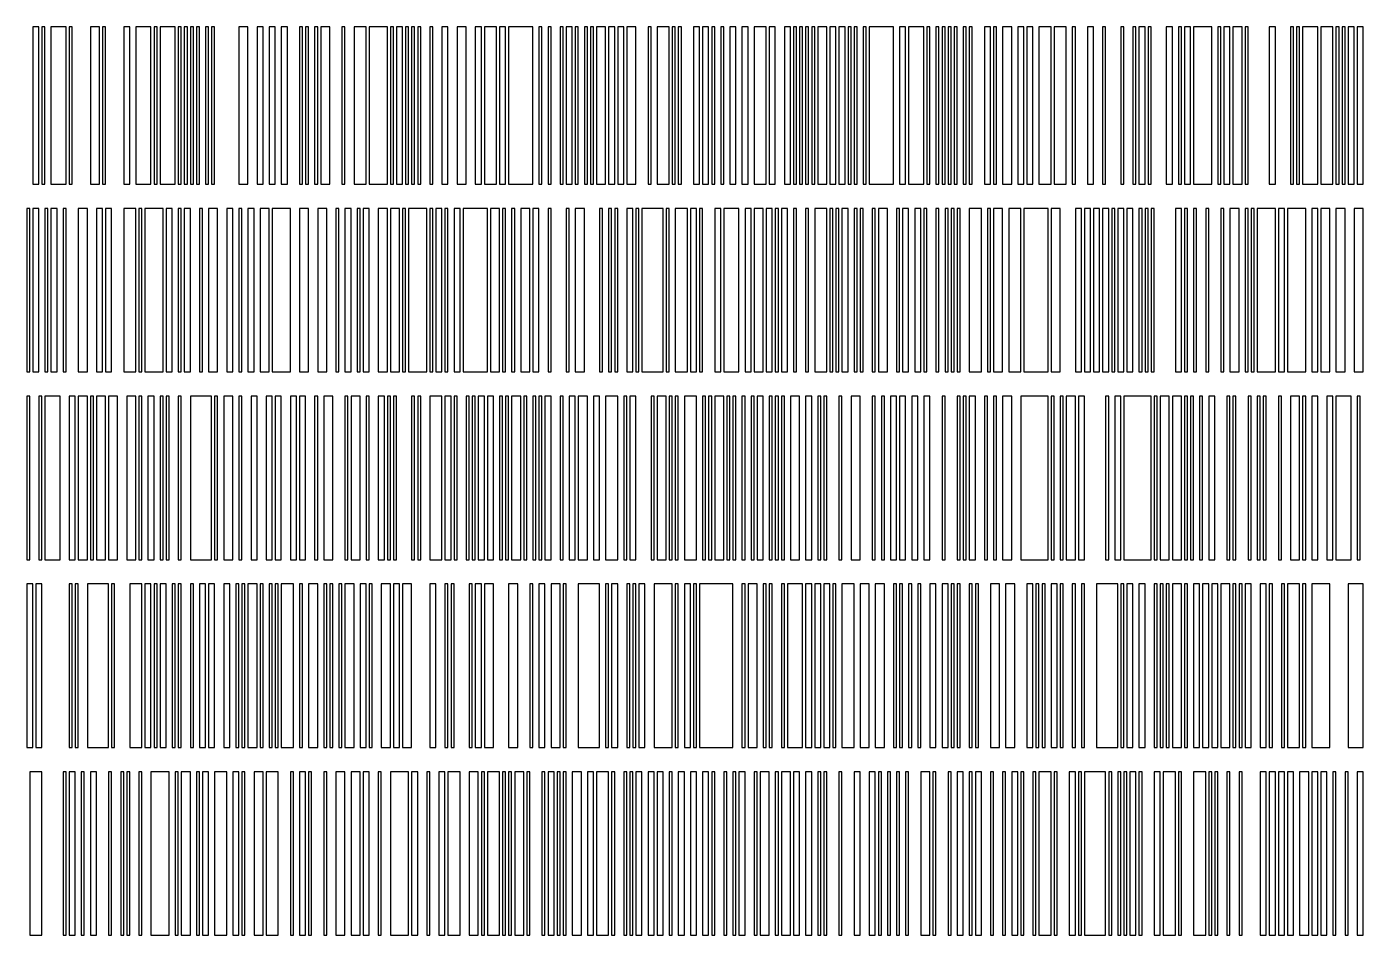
# Model space of a CAD drawing. Header units: metres. Extents: x -130 to 130, y -130 to 130.
# Drawn here: x 19.8 to 130, y 55.5 to 130.5 of the extents above; entities that cross this region are included whole.
import ezdxf

# ---------------------------------------------------------------- set-up
doc = ezdxf.new("R2010")
doc.units = ezdxf.units.M

msp = doc.modelspace()

# ---------------------------------------------------------------- linework, layer by layer
for points in [[(20.25, 117.5), (20.75, 117.5), (20.75, 130.5), (20.25, 130.5), (20.25, 117.5)], [(21, 117.5), (21.25, 117.5), (21.25, 130.5), (21, 130.5), (21, 117.5)], [(21.75, 117.5), (23, 117.5), (23, 130.5), (21.75, 130.5), (21.75, 117.5)], [(23.25, 117.5), (23.5, 117.5), (23.5, 130.5), (23.25, 130.5), (23.25, 117.5)], [(25, 117.5), (25.75, 117.5), (25.75, 130.5), (25, 130.5), (25, 117.5)], [(26, 117.5), (26.25, 117.5), (26.25, 130.5), (26, 130.5), (26, 117.5)], [(27.75, 117.5), (28.25, 117.5), (28.25, 130.5), (27.75, 130.5), (27.75, 117.5)], [(28.75, 117.5), (30, 117.5), (30, 130.5), (28.75, 130.5), (28.75, 117.5)], [(30.25, 117.5), (30.5, 117.5), (30.5, 130.5), (30.25, 130.5), (30.25, 117.5)], [(30.75, 117.5), (32, 117.5), (32, 130.5), (30.75, 130.5), (30.75, 117.5)], [(32.25, 117.5), (32.5, 117.5), (32.5, 130.5), (32.25, 130.5), (32.25, 117.5)], [(32.75, 117.5), (33, 117.5), (33, 130.5), (32.75, 130.5), (32.75, 117.5)], [(33.25, 117.5), (33.5, 117.5), (33.5, 130.5), (33.25, 130.5), (33.25, 117.5)], [(33.75, 117.5), (34, 117.5), (34, 130.5), (33.75, 130.5), (33.75, 117.5)], [(34.5, 117.5), (34.75, 117.5), (34.75, 130.5), (34.5, 130.5), (34.5, 117.5)], [(35, 117.5), (35.25, 117.5), (35.25, 130.5), (35, 130.5), (35, 117.5)], [(37.25, 117.5), (38, 117.5), (38, 130.5), (37.25, 130.5), (37.25, 117.5)], [(38.75, 117.5), (39.25, 117.5), (39.25, 130.5), (38.75, 130.5), (38.75, 117.5)], [(39.75, 117.5), (40.25, 117.5), (40.25, 130.5), (39.75, 130.5), (39.75, 117.5)], [(40.75, 117.5), (41.25, 117.5), (41.25, 130.5), (40.75, 130.5), (40.75, 117.5)], [(42.25, 117.5), (42.5, 117.5), (42.5, 130.5), (42.25, 130.5), (42.25, 117.5)], [(42.75, 117.5), (43, 117.5), (43, 130.5), (42.75, 130.5), (42.75, 117.5)], [(43.5, 117.5), (43.75, 117.5), (43.75, 130.5), (43.5, 130.5), (43.5, 117.5)], [(44, 117.5), (44.75, 117.5), (44.75, 130.5), (44, 130.5), (44, 117.5)], [(45.75, 117.5), (46, 117.5), (46, 130.5), (45.75, 130.5), (45.75, 117.5)], [(46.75, 117.5), (47.75, 117.5), (47.75, 130.5), (46.75, 130.5), (46.75, 117.5)], [(48, 117.5), (49.5, 117.5), (49.5, 130.5), (48, 130.5), (48, 117.5)], [(49.75, 117.5), (50, 117.5), (50, 130.5), (49.75, 130.5), (49.75, 117.5)], [(50.25, 117.5), (50.75, 117.5), (50.75, 130.5), (50.25, 130.5), (50.25, 117.5)], [(51, 117.5), (51.25, 117.5), (51.25, 130.5), (51, 130.5), (51, 117.5)], [(51.5, 117.5), (51.75, 117.5), (51.75, 130.5), (51.5, 130.5), (51.5, 117.5)], [(52, 117.5), (52.25, 117.5), (52.25, 130.5), (52, 130.5), (52, 117.5)], [(53, 117.5), (53.25, 117.5), (53.25, 130.5), (53, 130.5), (53, 117.5)], [(54, 117.5), (54.5, 117.5), (54.5, 130.5), (54, 130.5), (54, 117.5)], [(55.25, 117.5), (56, 117.5), (56, 130.5), (55.25, 130.5), (55.25, 117.5)], [(56.75, 117.5), (57.25, 117.5), (57.25, 130.5), (56.75, 130.5), (56.75, 117.5)], [(57.5, 117.5), (58.5, 117.5), (58.5, 130.5), (57.5, 130.5), (57.5, 117.5)], [(58.75, 117.5), (59.25, 117.5), (59.25, 130.5), (58.75, 130.5), (58.75, 117.5)], [(59.5, 117.5), (61.5, 117.5), (61.5, 130.5), (59.5, 130.5), (59.5, 117.5)], [(62, 117.5), (62.25, 117.5), (62.25, 130.5), (62, 130.5), (62, 117.5)], [(62.75, 117.5), (63, 117.5), (63, 130.5), (62.75, 130.5), (62.75, 117.5)], [(63.75, 117.5), (64, 117.5), (64, 130.5), (63.75, 130.5), (63.75, 117.5)], [(64.25, 117.5), (64.75, 117.5), (64.75, 130.5), (64.25, 130.5), (64.25, 117.5)], [(65, 117.5), (65.25, 117.5), (65.25, 130.5), (65, 130.5), (65, 117.5)], [(65.75, 117.5), (66, 117.5), (66, 130.5), (65.75, 130.5), (65.75, 117.5)], [(66.25, 117.5), (66.5, 117.5), (66.5, 130.5), (66.25, 130.5), (66.25, 117.5)], [(66.75, 117.5), (67.5, 117.5), (67.5, 130.5), (66.75, 130.5), (66.75, 117.5)], [(67.75, 117.5), (68.25, 117.5), (68.25, 130.5), (67.75, 130.5), (67.75, 117.5)], [(68.5, 117.5), (69, 117.5), (69, 130.5), (68.5, 130.5), (68.5, 117.5)], [(69.25, 117.5), (70, 117.5), (70, 130.5), (69.25, 130.5), (69.25, 117.5)], [(71, 117.5), (71.25, 117.5), (71.25, 130.5), (71, 130.5), (71, 117.5)], [(71.75, 117.5), (72.75, 117.5), (72.75, 130.5), (71.75, 130.5), (71.75, 117.5)], [(73, 117.5), (73.25, 117.5), (73.25, 130.5), (73, 130.5), (73, 117.5)], [(73.5, 117.5), (73.75, 117.5), (73.75, 130.5), (73.5, 130.5), (73.5, 117.5)], [(74.75, 117.5), (75.25, 117.5), (75.25, 130.5), (74.75, 130.5), (74.75, 117.5)], [(75.5, 117.5), (76, 117.5), (76, 130.5), (75.5, 130.5), (75.5, 117.5)], [(76.25, 117.5), (76.5, 117.5), (76.5, 130.5), (76.25, 130.5), (76.25, 117.5)], [(77, 117.5), (77.25, 117.5), (77.25, 130.5), (77, 130.5), (77, 117.5)], [(77.75, 117.5), (78.25, 117.5), (78.25, 130.5), (77.75, 130.5), (77.75, 117.5)], [(78.75, 117.5), (79.25, 117.5), (79.25, 130.5), (78.75, 130.5), (78.75, 117.5)], [(79.75, 117.5), (80.75, 117.5), (80.75, 130.5), (79.75, 130.5), (79.75, 117.5)], [(81, 117.5), (81.5, 117.5), (81.5, 130.5), (81, 130.5), (81, 117.5)], [(82.25, 117.5), (82.75, 117.5), (82.75, 130.5), (82.25, 130.5), (82.25, 117.5)], [(83, 117.5), (83.25, 117.5), (83.25, 130.5), (83, 130.5), (83, 117.5)], [(83.5, 117.5), (83.75, 117.5), (83.75, 130.5), (83.5, 130.5), (83.5, 117.5)], [(84, 117.5), (84.25, 117.5), (84.25, 130.5), (84, 130.5), (84, 117.5)], [(84.5, 117.5), (84.75, 117.5), (84.75, 130.5), (84.5, 130.5), (84.5, 117.5)], [(85, 117.5), (85.75, 117.5), (85.75, 130.5), (85, 130.5), (85, 117.5)], [(86, 117.5), (86.5, 117.5), (86.5, 130.5), (86, 130.5), (86, 117.5)], [(86.75, 117.5), (87.25, 117.5), (87.25, 130.5), (86.75, 130.5), (86.75, 117.5)], [(87.5, 117.5), (87.75, 117.5), (87.75, 130.5), (87.5, 130.5), (87.5, 117.5)], [(88, 117.5), (88.25, 117.5), (88.25, 130.5), (88, 130.5), (88, 117.5)], [(88.75, 117.5), (89, 117.5), (89, 130.5), (88.75, 130.5), (88.75, 117.5)], [(89.25, 117.5), (91.25, 117.5), (91.25, 130.5), (89.25, 130.5), (89.25, 117.5)], [(91.75, 117.5), (92.25, 117.5), (92.25, 130.5), (91.75, 130.5), (91.75, 117.5)], [(92.5, 117.5), (93.75, 117.5), (93.75, 130.5), (92.5, 130.5), (92.5, 117.5)], [(94, 117.5), (94.25, 117.5), (94.25, 130.5), (94, 130.5), (94, 117.5)], [(94.75, 117.5), (95, 117.5), (95, 130.5), (94.75, 130.5), (94.75, 117.5)], [(95.25, 117.5), (95.5, 117.5), (95.5, 130.5), (95.25, 130.5), (95.25, 117.5)], [(95.75, 117.5), (96, 117.5), (96, 130.5), (95.75, 130.5), (95.75, 117.5)], [(96.25, 117.5), (96.5, 117.5), (96.5, 130.5), (96.25, 130.5), (96.25, 117.5)], [(97, 117.5), (97.25, 117.5), (97.25, 130.5), (97, 130.5), (97, 117.5)], [(97.5, 117.5), (97.75, 117.5), (97.75, 130.5), (97.5, 130.5), (97.5, 117.5)], [(98.75, 117.5), (99.25, 117.5), (99.25, 130.5), (98.75, 130.5), (98.75, 117.5)], [(99.5, 117.5), (99.75, 117.5), (99.75, 130.5), (99.5, 130.5), (99.5, 117.5)], [(100.25, 117.5), (101, 117.5), (101, 130.5), (100.25, 130.5), (100.25, 117.5)], [(101.5, 117.5), (102, 117.5), (102, 130.5), (101.5, 130.5), (101.5, 117.5)], [(102.25, 117.5), (102.75, 117.5), (102.75, 130.5), (102.25, 130.5), (102.25, 117.5)], [(103.25, 117.5), (104.25, 117.5), (104.25, 130.5), (103.25, 130.5), (103.25, 117.5)], [(104.5, 117.5), (105.5, 117.5), (105.5, 130.5), (104.5, 130.5), (104.5, 117.5)], [(106, 117.5), (106.25, 117.5), (106.25, 130.5), (106, 130.5), (106, 117.5)], [(107.25, 117.5), (107.75, 117.5), (107.75, 130.5), (107.25, 130.5), (107.25, 117.5)], [(108.5, 117.5), (108.75, 117.5), (108.75, 130.5), (108.5, 130.5), (108.5, 117.5)], [(110, 117.5), (110.25, 117.5), (110.25, 130.5), (110, 130.5), (110, 117.5)], [(111, 117.5), (111.25, 117.5), (111.25, 130.5), (111, 130.5), (111, 117.5)], [(111.5, 117.5), (112, 117.5), (112, 130.5), (111.5, 130.5), (111.5, 117.5)], [(112.25, 117.5), (112.5, 117.5), (112.5, 130.5), (112.25, 130.5), (112.25, 117.5)], [(113.75, 117.5), (114.25, 117.5), (114.25, 130.5), (113.75, 130.5), (113.75, 117.5)], [(114.75, 117.5), (115, 117.5), (115, 130.5), (114.75, 130.5), (114.75, 117.5)], [(115.25, 117.5), (115.75, 117.5), (115.75, 130.5), (115.25, 130.5), (115.25, 117.5)], [(116, 117.5), (117.5, 117.5), (117.5, 130.5), (116, 130.5), (116, 117.5)], [(118, 117.5), (118.25, 117.5), (118.25, 130.5), (118, 130.5), (118, 117.5)], [(118.5, 117.5), (119, 117.5), (119, 130.5), (118.5, 130.5), (118.5, 117.5)], [(119.25, 117.5), (120, 117.5), (120, 130.5), (119.25, 130.5), (119.25, 117.5)], [(120.25, 117.5), (120.5, 117.5), (120.5, 130.5), (120.25, 130.5), (120.25, 117.5)], [(122.25, 117.5), (122.75, 117.5), (122.75, 130.5), (122.25, 130.5), (122.25, 117.5)], [(124, 117.5), (124.25, 117.5), (124.25, 130.5), (124, 130.5), (124, 117.5)], [(124.5, 117.5), (124.75, 117.5), (124.75, 130.5), (124.5, 130.5), (124.5, 117.5)], [(125, 117.5), (126.25, 117.5), (126.25, 130.5), (125, 130.5), (125, 117.5)], [(126.5, 117.5), (127.5, 117.5), (127.5, 130.5), (126.5, 130.5), (126.5, 117.5)], [(127.75, 117.5), (128, 117.5), (128, 130.5), (127.75, 130.5), (127.75, 117.5)], [(128.25, 117.5), (128.5, 117.5), (128.5, 130.5), (128.25, 130.5), (128.25, 117.5)], [(128.75, 117.5), (129.25, 117.5), (129.25, 130.5), (128.75, 130.5), (128.75, 117.5)], [(129.5, 117.5), (130, 117.5), (130, 130.5), (129.5, 130.5), (129.5, 117.5)], [(19.75, 102), (20, 102), (20, 115.5), (19.75, 115.5), (19.75, 102)], [(20.25, 102), (20.75, 102), (20.75, 115.5), (20.25, 115.5), (20.25, 102)], [(21.25, 102), (21.5, 102), (21.5, 115.5), (21.25, 115.5), (21.25, 102)], [(21.75, 102), (22.25, 102), (22.25, 115.5), (21.75, 115.5), (21.75, 102)], [(22.75, 102), (23, 102), (23, 115.5), (22.75, 115.5), (22.75, 102)], [(24, 102), (24.75, 102), (24.75, 115.5), (24, 115.5), (24, 102)], [(25.5, 102), (26, 102), (26, 115.5), (25.5, 115.5), (25.5, 102)], [(26.25, 102), (26.75, 102), (26.75, 115.5), (26.25, 115.5), (26.25, 102)], [(27.75, 102), (28.75, 102), (28.75, 115.5), (27.75, 115.5), (27.75, 102)], [(29, 102), (29.25, 102), (29.25, 115.5), (29, 115.5), (29, 102)], [(29.5, 102), (31, 102), (31, 115.5), (29.5, 115.5), (29.5, 102)], [(31.25, 102), (31.75, 102), (31.75, 115.5), (31.25, 115.5), (31.25, 102)], [(32.25, 102), (32.5, 102), (32.5, 115.5), (32.25, 115.5), (32.25, 102)], [(32.75, 102), (33.25, 102), (33.25, 115.5), (32.75, 115.5), (32.75, 102)], [(34, 102), (34.25, 102), (34.25, 115.5), (34, 115.5), (34, 102)], [(34.75, 102), (35.5, 102), (35.5, 115.5), (34.75, 115.5), (34.75, 102)], [(36.25, 102), (36.75, 102), (36.75, 115.5), (36.25, 115.5), (36.25, 102)], [(37.25, 102), (37.5, 102), (37.5, 115.5), (37.25, 115.5), (37.25, 102)], [(38, 102), (38.5, 102), (38.5, 115.5), (38, 115.5), (38, 102)], [(39, 102), (39.75, 102), (39.75, 115.5), (39, 115.5), (39, 102)], [(40, 102), (41.5, 102), (41.5, 115.5), (40, 115.5), (40, 102)], [(42.25, 102), (43, 102), (43, 115.5), (42.25, 115.5), (42.25, 102)], [(43.75, 102), (44.5, 102), (44.5, 115.5), (43.75, 115.5), (43.75, 102)], [(45.25, 102), (45.5, 102), (45.5, 115.5), (45.25, 115.5), (45.25, 102)], [(46, 102), (46.5, 102), (46.5, 115.5), (46, 115.5), (46, 102)], [(47, 102), (47.25, 102), (47.25, 115.5), (47, 115.5), (47, 102)], [(47.5, 102), (48, 102), (48, 115.5), (47.5, 115.5), (47.5, 102)], [(48.75, 102), (49.5, 102), (49.5, 115.5), (48.75, 115.5), (48.75, 102)], [(49.75, 102), (50.5, 102), (50.5, 115.5), (49.75, 115.5), (49.75, 102)], [(50.75, 102), (51, 102), (51, 115.5), (50.75, 115.5), (50.75, 102)], [(51.25, 102), (52.75, 102), (52.75, 115.5), (51.25, 115.5), (51.25, 102)], [(53, 102), (53.25, 102), (53.25, 115.5), (53, 115.5), (53, 102)], [(53.5, 102), (54, 102), (54, 115.5), (53.5, 115.5), (53.5, 102)], [(54.25, 102), (54.5, 102), (54.5, 115.5), (54.25, 115.5), (54.25, 102)], [(55, 102), (55.5, 102), (55.5, 115.5), (55, 115.5), (55, 102)], [(55.75, 102), (57.75, 102), (57.75, 115.5), (55.75, 115.5), (55.75, 102)], [(58, 102), (58.75, 102), (58.75, 115.5), (58, 115.5), (58, 102)], [(59, 102), (59.25, 102), (59.25, 115.5), (59, 115.5), (59, 102)], [(59.75, 102), (60, 102), (60, 115.5), (59.75, 115.5), (59.75, 102)], [(60.5, 102), (61.25, 102), (61.25, 115.5), (60.5, 115.5), (60.5, 102)], [(61.5, 102), (62, 102), (62, 115.5), (61.5, 115.5), (61.5, 102)], [(62.75, 102), (63, 102), (63, 115.5), (62.75, 115.5), (62.75, 102)], [(64.25, 102), (64.5, 102), (64.5, 115.5), (64.25, 115.5), (64.25, 102)], [(65, 102), (65.75, 102), (65.75, 115.5), (65, 115.5), (65, 102)], [(67, 102), (67.25, 102), (67.25, 115.5), (67, 115.5), (67, 102)], [(67.75, 102), (68, 102), (68, 115.5), (67.75, 115.5), (67.75, 102)], [(68.25, 102), (68.5, 102), (68.5, 115.5), (68.25, 115.5), (68.25, 102)], [(69.25, 102), (69.75, 102), (69.75, 115.5), (69.25, 115.5), (69.25, 102)], [(70, 102), (70.25, 102), (70.25, 115.5), (70, 115.5), (70, 102)], [(70.5, 102), (72.25, 102), (72.25, 115.5), (70.5, 115.5), (70.5, 102)], [(72.5, 102), (72.75, 102), (72.75, 115.5), (72.5, 115.5), (72.5, 102)], [(73.25, 102), (74.25, 102), (74.25, 115.5), (73.25, 115.5), (73.25, 102)], [(74.5, 102), (75, 102), (75, 115.5), (74.5, 115.5), (74.5, 102)], [(75.25, 102), (75.5, 102), (75.5, 115.5), (75.25, 115.5), (75.25, 102)], [(76.5, 102), (77, 102), (77, 115.5), (76.5, 115.5), (76.5, 102)], [(77.25, 102), (78.5, 102), (78.5, 115.5), (77.25, 115.5), (77.25, 102)], [(79, 102), (79.5, 102), (79.5, 115.5), (79, 115.5), (79, 102)], [(79.75, 102), (80.5, 102), (80.5, 115.5), (79.75, 115.5), (79.75, 102)], [(80.75, 102), (81.25, 102), (81.25, 115.5), (80.75, 115.5), (80.75, 102)], [(81.5, 102), (81.75, 102), (81.75, 115.5), (81.5, 115.5), (81.5, 102)], [(82, 102), (82.5, 102), (82.5, 115.5), (82, 115.5), (82, 102)], [(83, 102), (83.25, 102), (83.25, 115.5), (83, 115.5), (83, 102)], [(84, 102), (84.25, 102), (84.25, 115.5), (84, 115.5), (84, 102)], [(84.75, 102), (85.75, 102), (85.75, 115.5), (84.75, 115.5), (84.75, 102)], [(86, 102), (86.25, 102), (86.25, 115.5), (86, 115.5), (86, 102)], [(86.5, 102), (86.75, 102), (86.75, 115.5), (86.5, 115.5), (86.5, 102)], [(87, 102), (87.5, 102), (87.5, 115.5), (87, 115.5), (87, 102)], [(88, 102), (88.25, 102), (88.25, 115.5), (88, 115.5), (88, 102)], [(88.5, 102), (88.75, 102), (88.75, 115.5), (88.5, 115.5), (88.5, 102)], [(89.5, 102), (89.75, 102), (89.75, 115.5), (89.5, 115.5), (89.5, 102)], [(90, 102), (90.75, 102), (90.75, 115.5), (90, 115.5), (90, 102)], [(91.5, 102), (91.75, 102), (91.75, 115.5), (91.5, 115.5), (91.5, 102)], [(92, 102), (92.5, 102), (92.5, 115.5), (92, 115.5), (92, 102)], [(93, 102), (93.5, 102), (93.5, 115.5), (93, 115.5), (93, 102)], [(93.75, 102), (94, 102), (94, 115.5), (93.75, 115.5), (93.75, 102)], [(94.75, 102), (95, 102), (95, 115.5), (94.75, 115.5), (94.75, 102)], [(95.5, 102), (95.75, 102), (95.75, 115.5), (95.5, 115.5), (95.5, 102)], [(96, 102), (96.25, 102), (96.25, 115.5), (96, 115.5), (96, 102)], [(96.5, 102), (96.75, 102), (96.75, 115.5), (96.5, 115.5), (96.5, 102)], [(97.5, 102), (98.5, 102), (98.5, 115.5), (97.5, 115.5), (97.5, 102)], [(99, 102), (99.25, 102), (99.25, 115.5), (99, 115.5), (99, 102)], [(99.5, 102), (100.25, 102), (100.25, 115.5), (99.5, 115.5), (99.5, 102)], [(100.75, 102), (101.75, 102), (101.75, 115.5), (100.75, 115.5), (100.75, 102)], [(102, 102), (104, 102), (104, 115.5), (102, 115.5), (102, 102)], [(104.25, 102), (105, 102), (105, 115.5), (104.25, 115.5), (104.25, 102)], [(106.25, 102), (106.75, 102), (106.75, 115.5), (106.25, 115.5), (106.25, 102)], [(107, 102), (107.5, 102), (107.5, 115.5), (107, 115.5), (107, 102)], [(107.75, 102), (108.25, 102), (108.25, 115.5), (107.75, 115.5), (107.75, 102)], [(108.5, 102), (109, 102), (109, 115.5), (108.5, 115.5), (108.5, 102)], [(109.25, 102), (109.5, 102), (109.5, 115.5), (109.25, 115.5), (109.25, 102)], [(109.75, 102), (110.25, 102), (110.25, 115.5), (109.75, 115.5), (109.75, 102)], [(110.5, 102), (111, 102), (111, 115.5), (110.5, 115.5), (110.5, 102)], [(111.5, 102), (111.75, 102), (111.75, 115.5), (111.5, 115.5), (111.5, 102)], [(112, 102), (112.25, 102), (112.25, 115.5), (112, 115.5), (112, 102)], [(112.5, 102), (112.75, 102), (112.75, 115.5), (112.5, 115.5), (112.5, 102)], [(114.5, 102), (115, 102), (115, 115.5), (114.5, 115.5), (114.5, 102)], [(115.25, 102), (115.5, 102), (115.5, 115.5), (115.25, 115.5), (115.25, 102)], [(116, 102), (116.25, 102), (116.25, 115.5), (116, 115.5), (116, 102)], [(117, 102), (117.25, 102), (117.25, 115.5), (117, 115.5), (117, 102)], [(118.25, 102), (118.5, 102), (118.5, 115.5), (118.25, 115.5), (118.25, 102)], [(119, 102), (119.75, 102), (119.75, 115.5), (119, 115.5), (119, 102)], [(120.25, 102), (120.5, 102), (120.5, 115.5), (120.25, 115.5), (120.25, 102)], [(120.75, 102), (121, 102), (121, 115.5), (120.75, 115.5), (120.75, 102)], [(121.25, 102), (122.75, 102), (122.75, 115.5), (121.25, 115.5), (121.25, 102)], [(123, 102), (123.5, 102), (123.5, 115.5), (123, 115.5), (123, 102)], [(123.75, 102), (125.25, 102), (125.25, 115.5), (123.75, 115.5), (123.75, 102)], [(125.75, 102), (126.25, 102), (126.25, 115.5), (125.75, 115.5), (125.75, 102)], [(126.5, 102), (127.25, 102), (127.25, 115.5), (126.5, 115.5), (126.5, 102)], [(127.75, 102), (128.5, 102), (128.5, 115.5), (127.75, 115.5), (127.75, 102)], [(129.25, 102), (130, 102), (130, 115.5), (129.25, 115.5), (129.25, 102)], [(19.75, 86.5), (20, 86.5), (20, 100), (19.75, 100), (19.75, 86.5)], [(20.75, 86.5), (21, 86.5), (21, 100), (20.75, 100), (20.75, 86.5)], [(21.25, 86.5), (22.5, 86.5), (22.5, 100), (21.25, 100), (21.25, 86.5)], [(23.25, 86.5), (23.75, 86.5), (23.75, 100), (23.25, 100), (23.25, 86.5)], [(24, 86.5), (24.75, 86.5), (24.75, 100), (24, 100), (24, 86.5)], [(25, 86.5), (25.25, 86.5), (25.25, 100), (25, 100), (25, 86.5)], [(25.5, 86.5), (26.25, 86.5), (26.25, 100), (25.5, 100), (25.5, 86.5)], [(26.5, 86.5), (27.25, 86.5), (27.25, 100), (26.5, 100), (26.5, 86.5)], [(28, 86.5), (28.75, 86.5), (28.75, 100), (28, 100), (28, 86.5)], [(29, 86.5), (29.25, 86.5), (29.25, 100), (29, 100), (29, 86.5)], [(29.75, 86.5), (30.25, 86.5), (30.25, 100), (29.75, 100), (29.75, 86.5)], [(30.75, 86.5), (31, 86.5), (31, 100), (30.75, 100), (30.75, 86.5)], [(31.25, 86.5), (31.5, 86.5), (31.5, 100), (31.25, 100), (31.25, 86.5)], [(32.25, 86.5), (32.5, 86.5), (32.5, 100), (32.25, 100), (32.25, 86.5)], [(33.25, 86.5), (35, 86.5), (35, 100), (33.25, 100), (33.25, 86.5)], [(35.25, 86.5), (35.5, 86.5), (35.5, 100), (35.25, 100), (35.25, 86.5)], [(36, 86.5), (36.75, 86.5), (36.75, 100), (36, 100), (36, 86.5)], [(37.25, 86.5), (37.5, 86.5), (37.5, 100), (37.25, 100), (37.25, 86.5)], [(38.25, 86.5), (38.75, 86.5), (38.75, 100), (38.25, 100), (38.25, 86.5)], [(39.5, 86.5), (40, 86.5), (40, 100), (39.5, 100), (39.5, 86.5)], [(40.25, 86.5), (40.75, 86.5), (40.75, 100), (40.25, 100), (40.25, 86.5)], [(41.5, 86.5), (42, 86.5), (42, 100), (41.5, 100), (41.5, 86.5)], [(42.25, 86.5), (42.75, 86.5), (42.75, 100), (42.25, 100), (42.25, 86.5)], [(43.5, 86.5), (43.75, 86.5), (43.75, 100), (43.5, 100), (43.5, 86.5)], [(44.25, 86.5), (45, 86.5), (45, 100), (44.25, 100), (44.25, 86.5)], [(46, 86.5), (46.25, 86.5), (46.25, 100), (46, 100), (46, 86.5)], [(46.5, 86.5), (47.25, 86.5), (47.25, 100), (46.5, 100), (46.5, 86.5)], [(47.75, 86.5), (48, 86.5), (48, 100), (47.75, 100), (47.75, 86.5)], [(48.75, 86.5), (49.25, 86.5), (49.25, 100), (48.75, 100), (48.75, 86.5)], [(49.5, 86.5), (49.75, 86.5), (49.75, 100), (49.5, 100), (49.5, 86.5)], [(50, 86.5), (50.25, 86.5), (50.25, 100), (50, 100), (50, 86.5)], [(51.5, 86.5), (51.75, 86.5), (51.75, 100), (51.5, 100), (51.5, 86.5)], [(52, 86.5), (52.25, 86.5), (52.25, 100), (52, 100), (52, 86.5)], [(53, 86.5), (54, 86.5), (54, 100), (53, 100), (53, 86.5)], [(54.25, 86.5), (54.75, 86.5), (54.75, 100), (54.25, 100), (54.25, 86.5)], [(55, 86.5), (55.25, 86.5), (55.25, 100), (55, 100), (55, 86.5)], [(56, 86.5), (56.25, 86.5), (56.25, 100), (56, 100), (56, 86.5)], [(56.5, 86.5), (56.75, 86.5), (56.75, 100), (56.5, 100), (56.5, 86.5)], [(57, 86.5), (57.5, 86.5), (57.5, 100), (57, 100), (57, 86.5)], [(57.75, 86.5), (58.25, 86.5), (58.25, 100), (57.75, 100), (57.75, 86.5)], [(58.75, 86.5), (59, 86.5), (59, 100), (58.75, 100), (58.75, 86.5)], [(59.25, 86.5), (59.5, 86.5), (59.5, 100), (59.25, 100), (59.25, 86.5)], [(59.75, 86.5), (60.5, 86.5), (60.5, 100), (59.75, 100), (59.75, 86.5)], [(60.75, 86.5), (61, 86.5), (61, 100), (60.75, 100), (60.75, 86.5)], [(61.5, 86.5), (61.75, 86.5), (61.75, 100), (61.5, 100), (61.5, 86.5)], [(62, 86.5), (62.25, 86.5), (62.25, 100), (62, 100), (62, 86.5)], [(62.5, 86.5), (63, 86.5), (63, 100), (62.5, 100), (62.5, 86.5)], [(63.75, 86.5), (64, 86.5), (64, 100), (63.75, 100), (63.75, 86.5)], [(64.5, 86.5), (65, 86.5), (65, 100), (64.5, 100), (64.5, 86.5)], [(65.25, 86.5), (66, 86.5), (66, 100), (65.25, 100), (65.25, 86.5)], [(66.5, 86.5), (67, 86.5), (67, 100), (66.5, 100), (66.5, 86.5)], [(67.5, 86.5), (68.5, 86.5), (68.5, 100), (67.5, 100), (67.5, 86.5)], [(69, 86.5), (69.25, 86.5), (69.25, 100), (69, 100), (69, 86.5)], [(69.5, 86.5), (70, 86.5), (70, 100), (69.5, 100), (69.5, 86.5)], [(71.25, 86.5), (71.5, 86.5), (71.5, 100), (71.25, 100), (71.25, 86.5)], [(71.75, 86.5), (72.5, 86.5), (72.5, 100), (71.75, 100), (71.75, 86.5)], [(72.75, 86.5), (73, 86.5), (73, 100), (72.75, 100), (72.75, 86.5)], [(73.25, 86.5), (73.5, 86.5), (73.5, 100), (73.25, 100), (73.25, 86.5)], [(74, 86.5), (75, 86.5), (75, 100), (74, 100), (74, 86.5)], [(75.5, 86.5), (75.75, 86.5), (75.75, 100), (75.5, 100), (75.5, 86.5)], [(76, 86.5), (76.25, 86.5), (76.25, 100), (76, 100), (76, 86.5)], [(76.5, 86.5), (77.25, 86.5), (77.25, 100), (76.5, 100), (76.5, 86.5)], [(77.5, 86.5), (77.75, 86.5), (77.75, 100), (77.5, 100), (77.5, 86.5)], [(78, 86.5), (78.25, 86.5), (78.25, 100), (78, 100), (78, 86.5)], [(78.75, 86.5), (79, 86.5), (79, 100), (78.75, 100), (78.75, 86.5)], [(79.5, 86.5), (79.75, 86.5), (79.75, 100), (79.5, 100), (79.5, 86.5)], [(80, 86.5), (80.5, 86.5), (80.5, 100), (80, 100), (80, 86.5)], [(81, 86.5), (81.25, 86.5), (81.25, 100), (81, 100), (81, 86.5)], [(81.5, 86.5), (81.75, 86.5), (81.75, 100), (81.5, 100), (81.5, 86.5)], [(82, 86.5), (82.25, 86.5), (82.25, 100), (82, 100), (82, 86.5)], [(82.75, 86.5), (83.5, 86.5), (83.5, 100), (82.75, 100), (82.75, 86.5)], [(84, 86.5), (84.5, 86.5), (84.5, 100), (84, 100), (84, 86.5)], [(85, 86.5), (85.25, 86.5), (85.25, 100), (85, 100), (85, 86.5)], [(85.5, 86.5), (85.75, 86.5), (85.75, 100), (85.5, 100), (85.5, 86.5)], [(86.75, 86.5), (87, 86.5), (87, 100), (86.75, 100), (86.75, 86.5)], [(87.75, 86.5), (88.5, 86.5), (88.5, 100), (87.75, 100), (87.75, 86.5)], [(89.5, 86.5), (89.75, 86.5), (89.75, 100), (89.5, 100), (89.5, 86.5)], [(90.25, 86.5), (90.5, 86.5), (90.5, 100), (90.25, 100), (90.25, 86.5)], [(91, 86.5), (91.5, 86.5), (91.5, 100), (91, 100), (91, 86.5)], [(91.75, 86.5), (92.25, 86.5), (92.25, 100), (91.75, 100), (91.75, 86.5)], [(92.75, 86.5), (93.25, 86.5), (93.25, 100), (92.75, 100), (92.75, 86.5)], [(93.75, 86.5), (94.25, 86.5), (94.25, 100), (93.75, 100), (93.75, 86.5)], [(95.25, 86.5), (95.5, 86.5), (95.5, 100), (95.25, 100), (95.25, 86.5)], [(96.5, 86.5), (96.75, 86.5), (96.75, 100), (96.5, 100), (96.5, 86.5)], [(97, 86.5), (97.25, 86.5), (97.25, 100), (97, 100), (97, 86.5)], [(97.5, 86.5), (98, 86.5), (98, 100), (97.5, 100), (97.5, 86.5)], [(98.75, 86.5), (99, 86.5), (99, 100), (98.75, 100), (98.75, 86.5)], [(99.5, 86.5), (99.75, 86.5), (99.75, 100), (99.5, 100), (99.5, 86.5)], [(100.25, 86.5), (101, 86.5), (101, 100), (100.25, 100), (100.25, 86.5)], [(101.75, 86.5), (104, 86.5), (104, 100), (101.75, 100), (101.75, 86.5)], [(104.25, 86.5), (104.5, 86.5), (104.5, 100), (104.25, 100), (104.25, 86.5)], [(105, 86.5), (105.25, 86.5), (105.25, 100), (105, 100), (105, 86.5)], [(105.5, 86.5), (106.25, 86.5), (106.25, 100), (105.5, 100), (105.5, 86.5)], [(106.5, 86.5), (107, 86.5), (107, 100), (106.5, 100), (106.5, 86.5)], [(108.75, 86.5), (109, 86.5), (109, 100), (108.75, 100), (108.75, 86.5)], [(109.5, 86.5), (110, 86.5), (110, 100), (109.5, 100), (109.5, 86.5)], [(110.25, 86.5), (112.5, 86.5), (112.5, 100), (110.25, 100), (110.25, 86.5)], [(112.75, 86.5), (113, 86.5), (113, 100), (112.75, 100), (112.75, 86.5)], [(113.25, 86.5), (114, 86.5), (114, 100), (113.25, 100), (113.25, 86.5)], [(114.25, 86.5), (115, 86.5), (115, 100), (114.25, 100), (114.25, 86.5)], [(115.25, 86.5), (115.5, 86.5), (115.5, 100), (115.25, 100), (115.25, 86.5)], [(115.75, 86.5), (116, 86.5), (116, 100), (115.75, 100), (115.75, 86.5)], [(116.5, 86.5), (116.75, 86.5), (116.75, 100), (116.5, 100), (116.5, 86.5)], [(117.25, 86.5), (117.75, 86.5), (117.75, 100), (117.25, 100), (117.25, 86.5)], [(118.75, 86.5), (119, 86.5), (119, 100), (118.75, 100), (118.75, 86.5)], [(119.25, 86.5), (119.5, 86.5), (119.5, 100), (119.25, 100), (119.25, 86.5)], [(120.5, 86.5), (120.75, 86.5), (120.75, 100), (120.5, 100), (120.5, 86.5)], [(121.25, 86.5), (121.5, 86.5), (121.5, 100), (121.25, 100), (121.25, 86.5)], [(121.75, 86.5), (122, 86.5), (122, 100), (121.75, 100), (121.75, 86.5)], [(123, 86.5), (123.25, 86.5), (123.25, 100), (123, 100), (123, 86.5)], [(124, 86.5), (124.75, 86.5), (124.75, 100), (124, 100), (124, 86.5)], [(125, 86.5), (125.25, 86.5), (125.25, 100), (125, 100), (125, 86.5)], [(125.75, 86.5), (126.25, 86.5), (126.25, 100), (125.75, 100), (125.75, 86.5)], [(127, 86.5), (127.5, 86.5), (127.5, 100), (127, 100), (127, 86.5)], [(127.75, 86.5), (129, 86.5), (129, 100), (127.75, 100), (127.75, 86.5)], [(129.5, 86.5), (129.75, 86.5), (129.75, 100), (129.5, 100), (129.5, 86.5)], [(19.75, 71), (20.25, 71), (20.25, 84.5), (19.75, 84.5), (19.75, 71)], [(20.5, 71), (21, 71), (21, 84.5), (20.5, 84.5), (20.5, 71)], [(23.25, 71), (23.5, 71), (23.5, 84.5), (23.25, 84.5), (23.25, 71)], [(23.75, 71), (24, 71), (24, 84.5), (23.75, 84.5), (23.75, 71)], [(24.75, 71), (26.5, 71), (26.5, 84.5), (24.75, 84.5), (24.75, 71)], [(26.75, 71), (27, 71), (27, 84.5), (26.75, 84.5), (26.75, 71)], [(28.25, 71), (29.25, 71), (29.25, 84.5), (28.25, 84.5), (28.25, 71)], [(29.5, 71), (30, 71), (30, 84.5), (29.5, 84.5), (29.5, 71)], [(30.25, 71), (30.5, 71), (30.5, 84.5), (30.25, 84.5), (30.25, 71)], [(30.75, 71), (31.25, 71), (31.25, 84.5), (30.75, 84.5), (30.75, 71)], [(31.75, 71), (32, 71), (32, 84.5), (31.75, 84.5), (31.75, 71)], [(32.25, 71), (32.5, 71), (32.5, 84.5), (32.25, 84.5), (32.25, 71)], [(33.25, 71), (33.5, 71), (33.5, 84.5), (33.25, 84.5), (33.25, 71)], [(34, 71), (34.5, 71), (34.5, 84.5), (34, 84.5), (34, 71)], [(34.75, 71), (35.25, 71), (35.25, 84.5), (34.75, 84.5), (34.75, 71)], [(36, 71), (36.5, 71), (36.5, 84.5), (36, 84.5), (36, 71)], [(37, 71), (37.25, 71), (37.25, 84.5), (37, 84.5), (37, 71)], [(37.5, 71), (37.75, 71), (37.75, 84.5), (37.5, 84.5), (37.5, 71)], [(38, 71), (38.75, 71), (38.75, 84.5), (38, 84.5), (38, 71)], [(39, 71), (39.25, 71), (39.25, 84.5), (39, 84.5), (39, 71)], [(39.75, 71), (40, 71), (40, 84.5), (39.75, 84.5), (39.75, 71)], [(40.25, 71), (40.5, 71), (40.5, 84.5), (40.25, 84.5), (40.25, 71)], [(40.75, 71), (41.75, 71), (41.75, 84.5), (40.75, 84.5), (40.75, 71)], [(42.25, 71), (42.5, 71), (42.5, 84.5), (42.25, 84.5), (42.25, 71)], [(43, 71), (43.75, 71), (43.75, 84.5), (43, 84.5), (43, 71)], [(44.25, 71), (44.5, 71), (44.5, 84.5), (44.25, 84.5), (44.25, 71)], [(44.75, 71), (45, 71), (45, 84.5), (44.75, 84.5), (44.75, 71)], [(45.5, 71), (45.75, 71), (45.75, 84.5), (45.5, 84.5), (45.5, 71)], [(46, 71), (46.75, 71), (46.75, 84.5), (46, 84.5), (46, 71)], [(47.25, 71), (47.75, 71), (47.75, 84.5), (47.25, 84.5), (47.25, 71)], [(48, 71), (48.25, 71), (48.25, 84.5), (48, 84.5), (48, 71)], [(49, 71), (49.75, 71), (49.75, 84.5), (49, 84.5), (49, 71)], [(50, 71), (50.5, 71), (50.5, 84.5), (50, 84.5), (50, 71)], [(50.75, 71), (51.5, 71), (51.5, 84.5), (50.75, 84.5), (50.75, 71)], [(53, 71), (53.5, 71), (53.5, 84.5), (53, 84.5), (53, 71)], [(54.25, 71), (54.5, 71), (54.5, 84.5), (54.25, 84.5), (54.25, 71)], [(54.75, 71), (55, 71), (55, 84.5), (54.75, 84.5), (54.75, 71)], [(56.25, 71), (56.5, 71), (56.5, 84.5), (56.25, 84.5), (56.25, 71)], [(56.75, 71), (57.25, 71), (57.25, 84.5), (56.75, 84.5), (56.75, 71)], [(57.5, 71), (58.25, 71), (58.25, 84.5), (57.5, 84.5), (57.5, 71)], [(59.5, 71), (60.25, 71), (60.25, 84.5), (59.5, 84.5), (59.5, 71)], [(61.25, 71), (61.5, 71), (61.5, 84.5), (61.25, 84.5), (61.25, 71)], [(62, 71), (62.5, 71), (62.5, 84.5), (62, 84.5), (62, 71)], [(63, 71), (63.75, 71), (63.75, 84.5), (63, 84.5), (63, 71)], [(64, 71), (64.25, 71), (64.25, 84.5), (64, 84.5), (64, 71)], [(65.25, 71), (67, 71), (67, 84.5), (65.25, 84.5), (65.25, 71)], [(67.5, 71), (67.75, 71), (67.75, 84.5), (67.5, 84.5), (67.5, 71)], [(68, 71), (68.5, 71), (68.5, 84.5), (68, 84.5), (68, 71)], [(69.25, 71), (69.5, 71), (69.5, 84.5), (69.25, 84.5), (69.25, 71)], [(69.75, 71), (70, 71), (70, 84.5), (69.75, 84.5), (69.75, 71)], [(70.25, 71), (70.75, 71), (70.75, 84.5), (70.25, 84.5), (70.25, 71)], [(71.5, 71), (73, 71), (73, 84.5), (71.5, 84.5), (71.5, 71)], [(73.25, 71), (73.5, 71), (73.5, 84.5), (73.25, 84.5), (73.25, 71)], [(74, 71), (74.5, 71), (74.5, 84.5), (74, 84.5), (74, 71)], [(74.75, 71), (75, 71), (75, 84.5), (74.75, 84.5), (74.75, 71)], [(75.25, 71), (78, 71), (78, 84.5), (75.25, 84.5), (75.25, 71)], [(78.75, 71), (79, 71), (79, 84.5), (78.75, 84.5), (78.75, 71)], [(79.25, 71), (80, 71), (80, 84.5), (79.25, 84.5), (79.25, 71)], [(80.5, 71), (80.75, 71), (80.75, 84.5), (80.5, 84.5), (80.5, 71)], [(81, 71), (81.25, 71), (81.25, 84.5), (81, 84.5), (81, 71)], [(82, 71), (82.25, 71), (82.25, 84.5), (82, 84.5), (82, 71)], [(82.5, 71), (83.75, 71), (83.75, 84.5), (82.5, 84.5), (82.5, 71)], [(84, 71), (84.5, 71), (84.5, 84.5), (84, 84.5), (84, 71)], [(84.75, 71), (85.25, 71), (85.25, 84.5), (84.75, 84.5), (84.75, 71)], [(85.5, 71), (86, 71), (86, 84.5), (85.5, 84.5), (85.5, 71)], [(86.25, 71), (86.5, 71), (86.5, 84.5), (86.25, 84.5), (86.25, 71)], [(87, 71), (88, 71), (88, 84.5), (87, 84.5), (87, 71)], [(88.5, 71), (89.25, 71), (89.25, 84.5), (88.5, 84.5), (88.5, 71)], [(89.75, 71), (90.5, 71), (90.5, 84.5), (89.75, 84.5), (89.75, 71)], [(91.25, 71), (91.5, 71), (91.5, 84.5), (91.25, 84.5), (91.25, 71)], [(91.75, 71), (92, 71), (92, 84.5), (91.75, 84.5), (91.75, 71)], [(92.5, 71), (92.75, 71), (92.75, 84.5), (92.5, 84.5), (92.5, 71)], [(93.25, 71), (93.5, 71), (93.5, 84.5), (93.25, 84.5), (93.25, 71)], [(94.25, 71), (94.75, 71), (94.75, 84.5), (94.25, 84.5), (94.25, 71)], [(95.25, 71), (95.75, 71), (95.75, 84.5), (95.25, 84.5), (95.25, 71)], [(96, 71), (96.25, 71), (96.25, 84.5), (96, 84.5), (96, 71)], [(96.5, 71), (96.75, 71), (96.75, 84.5), (96.5, 84.5), (96.5, 71)], [(97.5, 71), (97.75, 71), (97.75, 84.5), (97.5, 84.5), (97.5, 71)], [(98, 71), (98.25, 71), (98.25, 84.5), (98, 84.5), (98, 71)], [(99.25, 71), (100, 71), (100, 84.5), (99.25, 84.5), (99.25, 71)], [(100.5, 71), (101.25, 71), (101.25, 84.5), (100.5, 84.5), (100.5, 71)], [(102.25, 71), (102.75, 71), (102.75, 84.5), (102.25, 84.5), (102.25, 71)], [(103, 71), (103.25, 71), (103.25, 84.5), (103, 84.5), (103, 71)], [(103.5, 71), (103.75, 71), (103.75, 84.5), (103.5, 84.5), (103.5, 71)], [(104.25, 71), (104.75, 71), (104.75, 84.5), (104.25, 84.5), (104.25, 71)], [(105, 71), (105.25, 71), (105.25, 84.5), (105, 84.5), (105, 71)], [(106, 71), (106.25, 71), (106.25, 84.5), (106, 84.5), (106, 71)], [(106.75, 71), (107, 71), (107, 84.5), (106.75, 84.5), (106.75, 71)], [(108, 71), (109.75, 71), (109.75, 84.5), (108, 84.5), (108, 71)], [(110, 71), (110.25, 71), (110.25, 84.5), (110, 84.5), (110, 71)], [(110.5, 71), (111, 71), (111, 84.5), (110.5, 84.5), (110.5, 71)], [(111.5, 71), (112, 71), (112, 84.5), (111.5, 84.5), (111.5, 71)], [(112.75, 71), (113, 71), (113, 84.5), (112.75, 84.5), (112.75, 71)], [(113.25, 71), (113.5, 71), (113.5, 84.5), (113.25, 84.5), (113.25, 71)], [(113.75, 71), (114, 71), (114, 84.5), (113.75, 84.5), (113.75, 71)], [(114.25, 71), (115, 71), (115, 84.5), (114.25, 84.5), (114.25, 71)], [(115.25, 71), (115.5, 71), (115.5, 84.5), (115.25, 84.5), (115.25, 71)], [(116, 71), (116.5, 71), (116.5, 84.5), (116, 84.5), (116, 71)], [(116.75, 71), (117.25, 71), (117.25, 84.5), (116.75, 84.5), (116.75, 71)], [(117.5, 71), (118, 71), (118, 84.5), (117.5, 84.5), (117.5, 71)], [(118.25, 71), (119, 71), (119, 84.5), (118.25, 84.5), (118.25, 71)], [(119.25, 71), (119.5, 71), (119.5, 84.5), (119.25, 84.5), (119.25, 71)], [(119.75, 71), (120, 71), (120, 84.5), (119.75, 84.5), (119.75, 71)], [(120.25, 71), (120.75, 71), (120.75, 84.5), (120.25, 84.5), (120.25, 71)], [(121.5, 71), (122, 71), (122, 84.5), (121.5, 84.5), (121.5, 71)], [(122.25, 71), (122.5, 71), (122.5, 84.5), (122.25, 84.5), (122.25, 71)], [(123.25, 71), (123.5, 71), (123.5, 84.5), (123.25, 84.5), (123.25, 71)], [(123.75, 71), (124.75, 71), (124.75, 84.5), (123.75, 84.5), (123.75, 71)], [(125, 71), (125.25, 71), (125.25, 84.5), (125, 84.5), (125, 71)], [(125.75, 71), (127.25, 71), (127.25, 84.5), (125.75, 84.5), (125.75, 71)], [(128.75, 71), (130, 71), (130, 84.5), (128.75, 84.5), (128.75, 71)], [(20, 55.5), (21, 55.5), (21, 69), (20, 69), (20, 55.5)], [(22.75, 55.5), (23, 55.5), (23, 69), (22.75, 69), (22.75, 55.5)], [(23.25, 55.5), (23.75, 55.5), (23.75, 69), (23.25, 69), (23.25, 55.5)], [(24.25, 55.5), (24.5, 55.5), (24.5, 69), (24.25, 69), (24.25, 55.5)], [(25, 55.5), (25.5, 55.5), (25.5, 69), (25, 69), (25, 55.5)], [(26.5, 55.5), (26.75, 55.5), (26.75, 69), (26.5, 69), (26.5, 55.5)], [(27.5, 55.5), (27.75, 55.5), (27.75, 69), (27.5, 69), (27.5, 55.5)], [(28, 55.5), (28.25, 55.5), (28.25, 69), (28, 69), (28, 55.5)], [(29, 55.5), (29.25, 55.5), (29.25, 69), (29, 69), (29, 55.5)], [(30, 55.5), (31.5, 55.5), (31.5, 69), (30, 69), (30, 55.5)], [(32, 55.5), (32.25, 55.5), (32.25, 69), (32, 69), (32, 55.5)], [(32.5, 55.5), (33.25, 55.5), (33.25, 69), (32.5, 69), (32.5, 55.5)], [(33.75, 55.5), (34, 55.5), (34, 69), (33.75, 69), (33.75, 55.5)], [(34.25, 55.5), (34.75, 55.5), (34.75, 69), (34.25, 69), (34.25, 55.5)], [(35.25, 55.5), (36.25, 55.5), (36.25, 69), (35.25, 69), (35.25, 55.5)], [(36.75, 55.5), (37.25, 55.5), (37.25, 69), (36.75, 69), (36.75, 55.5)], [(37.5, 55.5), (37.75, 55.5), (37.75, 69), (37.5, 69), (37.5, 55.5)], [(38.5, 55.5), (39.25, 55.5), (39.25, 69), (38.5, 69), (38.5, 55.5)], [(39.5, 55.5), (40.5, 55.5), (40.5, 69), (39.5, 69), (39.5, 55.5)], [(41.5, 55.5), (41.75, 55.5), (41.75, 69), (41.5, 69), (41.5, 55.5)], [(42.25, 55.5), (42.75, 55.5), (42.75, 69), (42.25, 69), (42.25, 55.5)], [(43, 55.5), (43.25, 55.5), (43.25, 69), (43, 69), (43, 55.5)], [(44.25, 55.5), (44.5, 55.5), (44.5, 69), (44.25, 69), (44.25, 55.5)], [(45.25, 55.5), (46, 55.5), (46, 69), (45.25, 69), (45.25, 55.5)], [(46.5, 55.5), (47.25, 55.5), (47.25, 69), (46.5, 69), (46.5, 55.5)], [(47.5, 55.5), (48, 55.5), (48, 69), (47.5, 69), (47.5, 55.5)], [(48.75, 55.5), (49, 55.5), (49, 69), (48.75, 69), (48.75, 55.5)], [(49.75, 55.5), (51.25, 55.5), (51.25, 69), (49.75, 69), (49.75, 55.5)], [(51.5, 55.5), (52, 55.5), (52, 69), (51.5, 69), (51.5, 55.5)], [(52.75, 55.5), (53, 55.5), (53, 69), (52.75, 69), (52.75, 55.5)], [(53.75, 55.5), (54.25, 55.5), (54.25, 69), (53.75, 69), (53.75, 55.5)], [(54.5, 55.5), (55.5, 55.5), (55.5, 69), (54.5, 69), (54.5, 55.5)], [(56.25, 55.5), (57, 55.5), (57, 69), (56.25, 69), (56.25, 55.5)], [(57.25, 55.5), (57.5, 55.5), (57.5, 69), (57.25, 69), (57.25, 55.5)], [(57.75, 55.5), (58.75, 55.5), (58.75, 69), (57.75, 69), (57.75, 55.5)], [(59, 55.5), (59.25, 55.5), (59.25, 69), (59, 69), (59, 55.5)], [(59.5, 55.5), (59.75, 55.5), (59.75, 69), (59.5, 69), (59.5, 55.5)], [(60, 55.5), (60.75, 55.5), (60.75, 69), (60, 69), (60, 55.5)], [(61, 55.5), (61.25, 55.5), (61.25, 69), (61, 69), (61, 55.5)], [(62.25, 55.5), (62.5, 55.5), (62.5, 69), (62.25, 69), (62.25, 55.5)], [(62.75, 55.5), (63.25, 55.5), (63.25, 69), (62.75, 69), (62.75, 55.5)], [(63.5, 55.5), (63.75, 55.5), (63.75, 69), (63.5, 69), (63.5, 55.5)], [(64, 55.5), (64.25, 55.5), (64.25, 69), (64, 69), (64, 55.5)], [(64.75, 55.5), (65.5, 55.5), (65.5, 69), (64.75, 69), (64.75, 55.5)], [(66, 55.5), (66.5, 55.5), (66.5, 69), (66, 69), (66, 55.5)], [(66.75, 55.5), (67.75, 55.5), (67.75, 69), (66.75, 69), (66.75, 55.5)], [(68, 55.5), (68.25, 55.5), (68.25, 69), (68, 69), (68, 55.5)], [(69, 55.5), (69.25, 55.5), (69.25, 69), (69, 69), (69, 55.5)], [(69.5, 55.5), (69.75, 55.5), (69.75, 69), (69.5, 69), (69.5, 55.5)], [(70, 55.5), (70.5, 55.5), (70.5, 69), (70, 69), (70, 55.5)], [(71, 55.5), (71.5, 55.5), (71.5, 69), (71, 69), (71, 55.5)], [(71.75, 55.5), (72.25, 55.5), (72.25, 69), (71.75, 69), (71.75, 55.5)], [(72.75, 55.5), (73, 55.5), (73, 69), (72.75, 69), (72.75, 55.5)], [(73.5, 55.5), (74, 55.5), (74, 69), (73.5, 69), (73.5, 55.5)], [(74.5, 55.5), (75, 55.5), (75, 69), (74.5, 69), (74.5, 55.5)], [(75.5, 55.5), (76, 55.5), (76, 69), (75.5, 69), (75.5, 55.5)], [(76.25, 55.5), (76.5, 55.5), (76.5, 69), (76.25, 69), (76.25, 55.5)], [(77.25, 55.5), (77.5, 55.5), (77.5, 69), (77.25, 69), (77.25, 55.5)], [(78, 55.5), (78.25, 55.5), (78.25, 69), (78, 69), (78, 55.5)], [(78.5, 55.5), (79, 55.5), (79, 69), (78.5, 69), (78.5, 55.5)], [(79.75, 55.5), (80, 55.5), (80, 69), (79.75, 69), (79.75, 55.5)], [(80.25, 55.5), (81, 55.5), (81, 69), (80.25, 69), (80.25, 55.5)], [(81.5, 55.5), (81.75, 55.5), (81.75, 69), (81.5, 69), (81.5, 55.5)], [(82, 55.5), (82.75, 55.5), (82.75, 69), (82, 69), (82, 55.5)], [(83, 55.5), (83.5, 55.5), (83.5, 69), (83, 69), (83, 55.5)], [(84, 55.5), (84.5, 55.5), (84.5, 69), (84, 69), (84, 55.5)], [(85, 55.5), (85.25, 55.5), (85.25, 69), (85, 69), (85, 55.5)], [(85.5, 55.5), (85.75, 55.5), (85.75, 69), (85.5, 69), (85.5, 55.5)], [(86.75, 55.5), (87, 55.5), (87, 69), (86.75, 69), (86.75, 55.5)], [(88, 55.5), (88.5, 55.5), (88.5, 69), (88, 69), (88, 55.5)], [(89.25, 55.5), (89.75, 55.5), (89.75, 69), (89.25, 69), (89.25, 55.5)], [(90, 55.5), (90.25, 55.5), (90.25, 69), (90, 69), (90, 55.5)], [(90.75, 55.5), (91, 55.5), (91, 69), (90.75, 69), (90.75, 55.5)], [(91.5, 55.5), (91.75, 55.5), (91.75, 69), (91.5, 69), (91.5, 55.5)], [(92.25, 55.5), (92.5, 55.5), (92.5, 69), (92.25, 69), (92.25, 55.5)], [(93.5, 55.5), (94.25, 55.5), (94.25, 69), (93.5, 69), (93.5, 55.5)], [(94.5, 55.5), (94.75, 55.5), (94.75, 69), (94.5, 69), (94.5, 55.5)], [(95.75, 55.5), (96, 55.5), (96, 69), (95.75, 69), (95.75, 55.5)], [(96.5, 55.5), (97, 55.5), (97, 69), (96.5, 69), (96.5, 55.5)], [(97.5, 55.5), (97.75, 55.5), (97.75, 69), (97.5, 69), (97.5, 55.5)], [(98, 55.5), (98.5, 55.5), (98.5, 69), (98, 69), (98, 55.5)], [(99.25, 55.5), (99.5, 55.5), (99.5, 69), (99.25, 69), (99.25, 55.5)], [(100.25, 55.5), (100.5, 55.5), (100.5, 69), (100.25, 69), (100.25, 55.5)], [(101, 55.5), (101.5, 55.5), (101.5, 69), (101, 69), (101, 55.5)], [(101.75, 55.5), (102, 55.5), (102, 69), (101.75, 69), (101.75, 55.5)], [(102.75, 55.5), (103, 55.5), (103, 69), (102.75, 69), (102.75, 55.5)], [(103.25, 55.5), (104.25, 55.5), (104.25, 69), (103.25, 69), (103.25, 55.5)], [(104.5, 55.5), (104.75, 55.5), (104.75, 69), (104.5, 69), (104.5, 55.5)], [(105.75, 55.5), (106.25, 55.5), (106.25, 69), (105.75, 69), (105.75, 55.5)], [(106.5, 55.5), (106.75, 55.5), (106.75, 69), (106.5, 69), (106.5, 55.5)], [(107, 55.5), (108.75, 55.5), (108.75, 69), (107, 69), (107, 55.5)], [(109, 55.5), (109.25, 55.5), (109.25, 69), (109, 69), (109, 55.5)], [(109.75, 55.5), (110, 55.5), (110, 69), (109.75, 69), (109.75, 55.5)], [(110.25, 55.5), (110.5, 55.5), (110.5, 69), (110.25, 69), (110.25, 55.5)], [(110.75, 55.5), (111.25, 55.5), (111.25, 69), (110.75, 69), (110.75, 55.5)], [(111.5, 55.5), (111.75, 55.5), (111.75, 69), (111.5, 69), (111.5, 55.5)], [(112.75, 55.5), (113.25, 55.5), (113.25, 69), (112.75, 69), (112.75, 55.5)], [(113.5, 55.5), (114.5, 55.5), (114.5, 69), (113.5, 69), (113.5, 55.5)], [(114.75, 55.5), (115, 55.5), (115, 69), (114.75, 69), (114.75, 55.5)], [(116, 55.5), (117, 55.5), (117, 69), (116, 69), (116, 55.5)], [(117.25, 55.5), (117.5, 55.5), (117.5, 69), (117.25, 69), (117.25, 55.5)], [(117.75, 55.5), (118, 55.5), (118, 69), (117.75, 69), (117.75, 55.5)], [(118.75, 55.5), (119, 55.5), (119, 69), (118.75, 69), (118.75, 55.5)], [(119.75, 55.5), (120, 55.5), (120, 69), (119.75, 69), (119.75, 55.5)], [(121.5, 55.5), (122, 55.5), (122, 69), (121.5, 69), (121.5, 55.5)], [(122.25, 55.5), (122.75, 55.5), (122.75, 69), (122.25, 69), (122.25, 55.5)], [(123, 55.5), (123.5, 55.5), (123.5, 69), (123, 69), (123, 55.5)], [(123.75, 55.5), (124.25, 55.5), (124.25, 69), (123.75, 69), (123.75, 55.5)], [(124.75, 55.5), (125.5, 55.5), (125.5, 69), (124.75, 69), (124.75, 55.5)], [(125.75, 55.5), (126.25, 55.5), (126.25, 69), (125.75, 69), (125.75, 55.5)], [(126.5, 55.5), (127, 55.5), (127, 69), (126.5, 69), (126.5, 55.5)], [(127.5, 55.5), (127.75, 55.5), (127.75, 69), (127.5, 69), (127.5, 55.5)], [(128.5, 55.5), (128.75, 55.5), (128.75, 69), (128.5, 69), (128.5, 55.5)], [(129.5, 55.5), (130, 55.5), (130, 69), (129.5, 69), (129.5, 55.5)]]:
    msp.add_lwpolyline(points, close=True)

doc.saveas('drawing.dxf')
